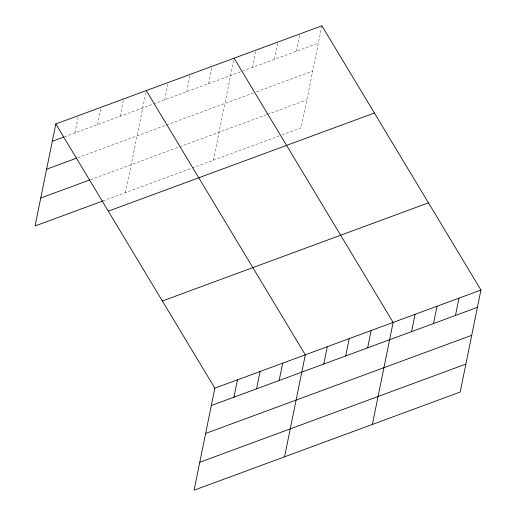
<?xml version="1.0" encoding="UTF-8"?>
<svg xmlns="http://www.w3.org/2000/svg" width="516" height="516" viewBox="0 0 516 516"><rect width="100%" height="100%" fill="white"/><g stroke="black" fill="none" stroke-linecap="round" stroke-linejoin="round"><path stroke-width="0.39" stroke-dasharray="2.58 1.94" d="M74.91 132.947L78.432 115.616M97.524 124.601L101.052 107.27M120.144 116.261L123.672 98.93M125.536 192.597L146.125 91.371M164.714 99.814L168.242 82.489M186.669 91.719L190.191 74.388M208.619 83.618L212.147 66.293M213.347 160.205L234.096 58.192M252.524 67.422L256.052 50.097M274.48 59.327L278.008 41.996M296.429 51.226L299.957 33.901M321.913 25.8L301.157 127.813L282.129 134.831M64.352 136.837L318.385 43.131M77.516 157.832L165.617 125.33M166.345 125.066L253.427 92.938M256.355 91.861L312.702 71.073M90.506 179.671L178.781 147.105M179.516 146.834L266.598 114.713M267.327 114.442L306.839 99.865M102.916 200.943L191.391 168.306M192.126 168.035L279.201 135.908"/><path stroke-width="0.77" d="M55.818 123.956L214.843 388.187L194.087 490.2L460.182 392.044L480.938 290.031L321.913 25.8L55.818 123.956L35.062 225.969L102.916 200.943M233.935 397.172L237.463 379.847M256.555 388.832L260.083 371.501M279.175 380.486L282.697 363.154M284.561 456.828L305.317 354.815L146.286 90.584M323.745 364.044L327.267 346.713M345.694 355.943L349.222 338.619M367.65 347.849L371.172 330.517M372.371 424.436L393.127 322.423L234.096 58.192M411.555 331.653L415.083 314.321M433.505 323.551L437.033 306.227M455.46 315.457L458.988 298.125M52.29 141.287L63.597 137.114M46.601 169.235L76.761 158.109M40.745 198.028L89.752 179.949M108.296 211.154L374.39 112.998M162.366 300.989L428.461 202.833M214.843 388.187L480.938 290.031M211.321 405.518L477.416 307.355M205.632 433.459L471.727 335.303M199.776 462.252L465.871 364.096"/></g></svg>
